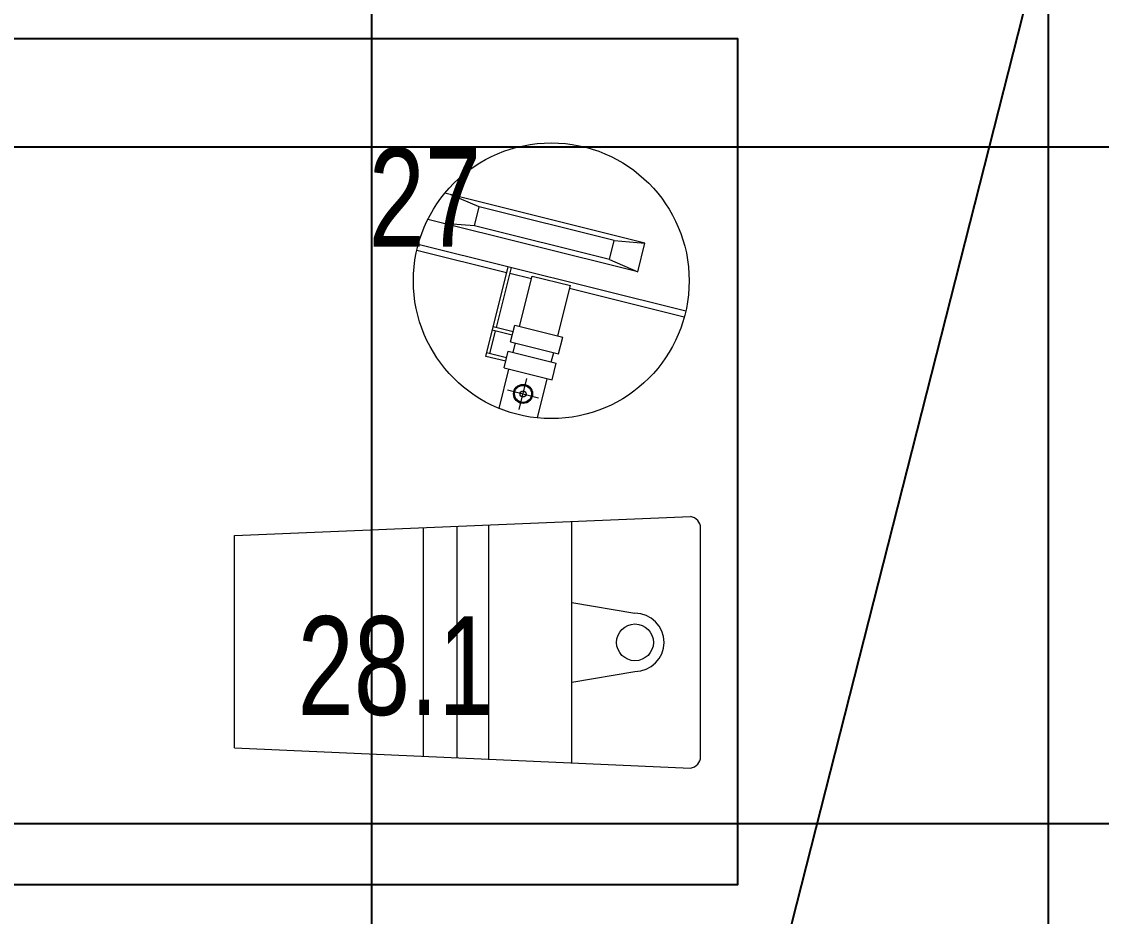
# Model space of a CAD drawing. Extents: x -12260 to 57327, y -29287 to 19916.
# Drawn here: x 11165 to 12123, y -4242 to -3449 of the extents above; entities that cross this region are included whole.
import ezdxf
from ezdxf import colors
from ezdxf.entities.mleader import LeaderData, LeaderLine
from ezdxf.math import Vec2, Vec3

# ---------------------------------------------------------------- set-up
doc = ezdxf.new("R2010")
doc.units = 0
doc.header["$LTSCALE"] = 0.25
doc.linetypes.add('DASHDOT', pattern=[25.4, 12.7, -6.35, 0, -6.35])
for name, color, linetype, lineweight in [('01-First Floor$0$72_EGR_EQP_TAG', 142, 'Continuous', 5), ('01-First Floor$0$LOADING', 253, 'Continuous', 5), ('E-LITE-CLNG-CNDT', 6, 'DASHDOT', 35), ('T-DATA-TEXT', 2, 'Continuous', 25)]:
    doc.layers.add(name, color=color, linetype=linetype, lineweight=lineweight)
doc.layers.add('01-First Floor$0$FALSE CEILING', color=251, linetype='Continuous')
doc.styles.add('01-First Floor$0$X3G_ENTITY_257CFD', font='swisscl.ttf', dxfattribs={"height": 200})
doc.styles.add('DC_Elc_Romans', font='elc_romans.shx', dxfattribs={"width": 0.7})

# ---------------------------------------------------------------- blocks, each defined once
blk = doc.blocks.new('01-First Floor$0$O.122.42.80')
at = {"layer": '01-First Floor$0$LOADING'}
for p, q in [((286356.78, -8336.53, 0), (286179.27, -8292.27, 0)), ((286209.65, -8304.48, 0), (286184.53, -8293.58, 0)), ((286205.49, -8321.18, 0), (286209.65, -8304.48, 0)), ((286329.48, -8334.36, 0), (286209.65, -8304.48, 0)), ((286350.44, -8361.96, 0), (286164.21, -8315.53, 0)), ((286205.49, -8321.18, 0), (286178.19, -8319.01, 0)), ((286325.32, -8351.06, 0), (286205.49, -8321.18, 0)), ((286392.99, -8396.77, 0), (286155.78, -8337.63, 0)), ((286325.32, -8351.06, 0), (286329.48, -8334.36, 0)), ((286329.48, -8334.36, 0), (286356.78, -8336.53, 0)), ((286350.44, -8361.96, 0), (286356.78, -8336.53, 0)), ((286234.06, -8362.8, 0), (286154.45, -8342.95, 0)), ((286215.58, -8436.94, 0), (286235.39, -8357.48, 0)), ((286225.08, -8411.48, 0), (286238.36, -8358.22, 0)), ((286325.32, -8351.06, 0), (286350.44, -8361.96, 0)), ((286256.1, -8368.29, 0), (286237.03, -8363.54, 0)), ((286245.62, -8410.34, 0), (286256.75, -8365.71, 0)), ((286256.75, -8365.71, 0), (286290.66, -8374.16, 0)), ((286279.53, -8418.79, 0), (286290.66, -8374.16, 0)), ((286391.67, -8402.09, 0), (286290.01, -8376.75, 0)), ((286219.29, -8434.71, 0), (286224.34, -8414.45, 0)), ((286239.11, -8418.14, 0), (286221.37, -8413.71, 0)), ((286239.85, -8415.16, 0), (286222.11, -8410.74, 0)), ((286237.64, -8424.03, 0), (286241.33, -8409.27, 0)), ((286241.33, -8409.27, 0), (286283.83, -8419.86, 0)), ((286237.64, -8424.03, 0), (286280.14, -8434.63, 0)), ((286239.83, -8433.56, 0), (286241.94, -8425.11, 0)), ((286280.14, -8434.63, 0), (286283.83, -8419.86, 0)), ((286234.06, -8438.39, 0), (286216.32, -8433.97, 0)), ((286231.85, -8447.26, 0), (286235.53, -8432.49, 0)), ((286235.53, -8432.49, 0), (286278.04, -8443.09, 0)), ((286273.74, -8442.02, 0), (286275.85, -8433.56, 0)), ((286233.32, -8441.36, 0), (286215.58, -8436.94, 0)), ((286274.35, -8457.86, 0), (286278.04, -8443.09, 0)), ((286227.47, -8483.13, 0), (286236.15, -8448.33, 0)), ((286231.85, -8447.26, 0), (286274.35, -8457.86, 0)), ((286245.26, -8484.01, 0), (286252.12, -8456.5, 0)), ((286261.38, -8491.58, 0), (286270.06, -8456.79, 0)), ((286262.39, -8473.89, 0), (286234.89, -8467.03, 0))]:
    blk.add_line(p, q, dxfattribs=at)
for centre, radius in [((286273.7, -8369.94, 0), 122.27), ((286248.69, -8470.26, 0), 8.47), ((286248.69, -8470.26, 0), 7.58), ((286248.69, -8470.26, 0), 2.67)]:
    blk.add_circle(centre, radius, dxfattribs=at)
blk = doc.blocks.new('01-First Floor$0$28.1')
at = {"layer": '01-First Floor$0$LOADING'}
for p, q in [((-59566.45, -109878.51), (-59161.97, -109861.74)), ((-59398.66, -110074.22), (-59398.66, -109871.55)), ((-59368.97, -110075.54), (-59368.97, -109870.32)), ((-59340.85, -110076.79), (-59340.85, -109869.16)), ((-59267.41, -110080.05), (-59267.41, -109866.11)), ((-59153.12, -110074.59), (-59153.12, -109871.89)), ((-59566.45, -110066.76), (-59566.45, -109878.51)), ((-59267.41, -109937.98), (-59211.26, -109947.43)), ((-59267.41, -110008.49), (-59211.26, -109999.05)), ((-59566.45, -110066.76), (-59161.97, -110084.73))]:
    blk.add_line(p, q, dxfattribs=at)
blk.add_circle((-59211.26, -109973.24), 16.31, dxfattribs=at)
for centre, radius, start, end in [((-59163.36, -109871.89), 10.24, 360, 82.19038), ((-59211.26, -109973.24), 25.81, 270, 90), ((-59163.36, -110074.59), 10.24, 277.80962, 360)]:
    blk.add_arc(centre, radius, start, end, dxfattribs=at)
blk = doc.blocks.new('01-First Floor')
at = {"layer": '01-First Floor$0$FALSE CEILING', "linetype": 'Continuous'}
for p, q in [((11476, -7160), (11476, -2810)), ((12076, -7160), (12076, -2810)), ((10276, -3560), (14276, -3560)), ((10276, -4160), (14276, -4160))]:
    blk.add_line(p, q, dxfattribs=at)
at = {"layer": '01-First Floor$0$FALSE CEILING', "elevation": -0.11}
blk.add_lwpolyline([(10300.64, -3464.23), (10300.64, -4214.23), (11800.64, -4214.23), (11800.64, -3464.23)], close=True, dxfattribs=at)
at = {"layer": '01-First Floor$0$LOADING', "elevation": -0.11}
blk.add_lwpolyline([(10300.64, -3464.23), (10300.64, -4214.23), (11800.64, -4214.23), (11800.64, -3464.23)], close=True, dxfattribs=at)
at = {"layer": '01-First Floor$0$LOADING'}
for name, p in [('01-First Floor$0$O.122.42.80', (-274638.61, 4691.19, -0.1)), ('01-First Floor$0$28.1', (70920.59, 105973.83, -0.1))]:
    blk.add_blockref(name, p, dxfattribs=at)
at = {"layer": '01-First Floor$0$72_EGR_EQP_TAG', "char_height": 87.473, "attachment_point": 2, "style": '01-First Floor$0$X3G_ENTITY_257CFD'}
for s, insert in [('27', (11523.02, -3561.03, -0.11)), ('28.1', (11497.43, -3976.25, 0))]:
    blk.add_mtext(s, dxfattribs=dict(at, insert=insert))

msp = doc.modelspace()

# ---------------------------------------------------------------- block references
at = {"layer": 'E-LITE-CLNG-CNDT'}
msp.add_blockref('01-First Floor', (0, 0), dxfattribs=at)

# ---------------------------------------------------------------- leaders
at = {"layer": 'T-DATA-TEXT'}
ml = msp.add_multileader_mtext('Standard', dxfattribs=at)
ml.set_content('DOWN TO FIRE ALARM\\PCONTROL PANEL', color=256, style='DC_Elc_Romans')
ml.set_leader_properties(color=45)
ml.build(insert=Vec2(0, 0))
ml.multileader.update_dxf_attribs({"dogleg_length": 2, "arrow_head_size": 200, "scale": 100})
ctx = ml.context
ctx.base_point, ctx.scale, ctx.char_height, ctx.arrow_head_size, ctx.landing_gap_size, ctx.plane_origin = Vec3(8373.48, -6377.91), 100, 200, 200, 200, Vec3(6790.56, 3535.74)
ctx.text_align_type = 2
notes = []
notes.append((ctx, [(1, (1, 1, 0), (11306.82, -6377.91), (-1, 0), 200, [(0, [(12364.27, -2771.03), (12223.96, -2771.03)], 0, [])])]))
ctx.mtext.insert, ctx.mtext.alignment, ctx.mtext.flow_direction = Vec3(10906.82, -6277.91), 3, 5
for ctx, leaders in notes:
    for number, flags, end, landing, length, lines in leaders:
        leader = LeaderData()
        leader.index, (leader.has_last_leader_line, leader.has_dogleg_vector, leader.attachment_direction) = number, flags
        leader.last_leader_point, leader.dogleg_vector, leader.dogleg_length = Vec3(end), Vec3(landing), length
        for number, points, colour, breaks in lines:
            line = LeaderLine()
            line.index, line.vertices, line.color, line.breaks = number, Vec3.list(points), colors.encode_raw_color(colour), breaks
            leader.lines.append(line)
        ctx.leaders.append(leader)

doc.saveas('drawing.dxf')
